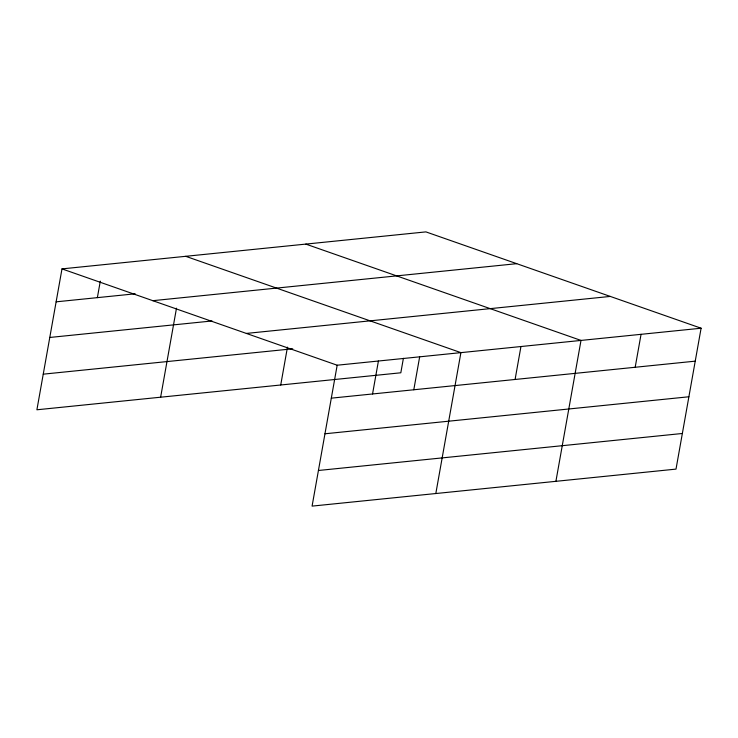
<?xml version="1.0" encoding="UTF-8"?>
<svg xmlns="http://www.w3.org/2000/svg" width="738" height="738" viewBox="0 0 738 738"><rect width="100%" height="100%" fill="white"/><g stroke="black" fill="none" stroke-linecap="round" stroke-linejoin="round"><path stroke-width="1.11" d="M701.1 328.216L337.174 365.218L312.082 506.111L676.008 469.11L701.1 328.216L425.918 231.889L61.992 268.89L36.9 409.784L400.826 372.782L403.4 358.308M97.37 297.645L100.303 281.169M160.635 397.201L176.493 308.18M280.726 384.996L287.469 347.146M372.552 393.963L378.419 361.02M413.797 389.775L419.664 356.832M435.817 493.528L460.909 352.635L185.727 256.317M515.087 379.47L520.954 346.528M555.908 481.314L581.009 340.421L305.827 244.103M635.187 367.256L641.054 334.323M56.125 301.833L135.183 293.798M152.803 300.68L516.729 263.678M49.787 337.46L212.037 320.965M246.363 333.428L610.289 296.427M43.247 374.166L292.737 348.797M331.307 398.16L695.233 361.159M324.96 433.778L688.886 396.776M318.429 470.484L682.346 433.483M61.992 268.89L337.174 365.218"/></g></svg>
